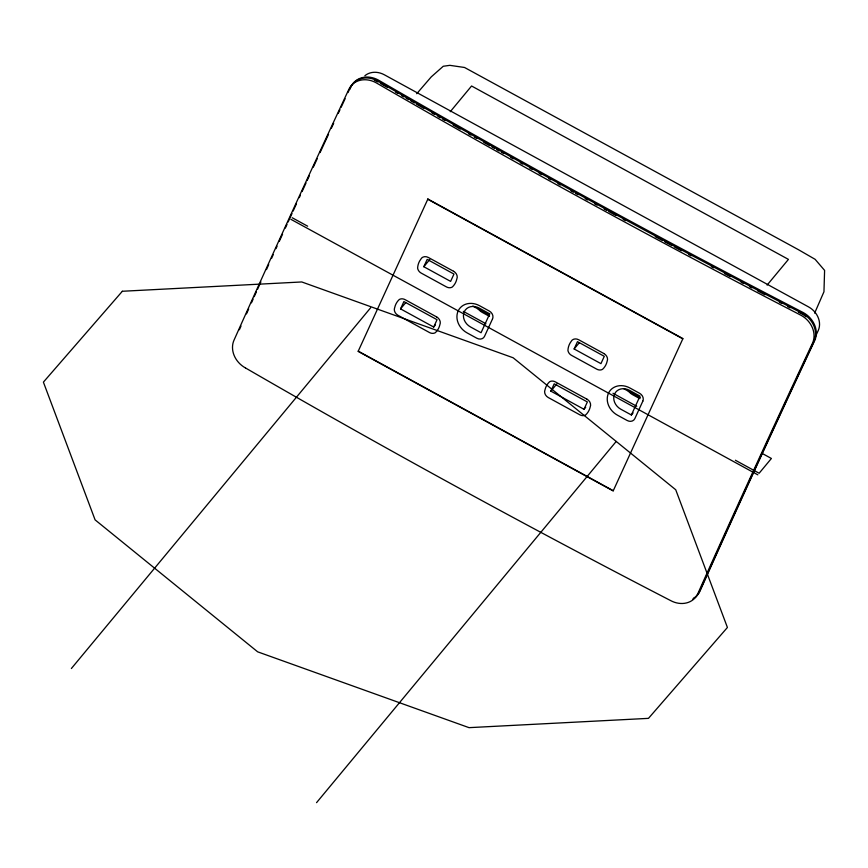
<?xml version="1.0" encoding="UTF-8"?>
<svg xmlns="http://www.w3.org/2000/svg" width="868" height="868" viewBox="0 0 868 868"><rect width="100%" height="100%" fill="white"/><g stroke="black" fill="none" stroke-linecap="round" stroke-linejoin="round"><path stroke-width="1.3" d="M400.549 308.889L403.902 301.565L437.049 319.706L433.696 327.03L400.549 308.889L405.681 302.704M423.812 266.715L427.164 259.391L453.975 274.071L450.622 281.384L423.812 266.715L429.801 259.499M550.854 391.142L554.207 383.819L587.354 401.96L584.001 409.284L550.854 391.142L556.844 383.927M574.128 348.969L577.48 341.656L604.291 356.325L600.938 363.649L574.128 348.969L579.26 342.795M631.372 414.98L640.02 396.101L629.463 390.318A12.119 10.286 39.7 0 0 614.587 393.985A12.119 10.286 39.7 0 0 620.815 409.208L631.372 414.98L633.087 412.918M814.629 313.142L823.96 291.756L824.6 270.393L815.128 259.326L798.495 249.724L464.554 67.487L449.874 65.339L443.255 66.261L431.266 76.861L416.727 93.722M815.41 336.697L818.231 330.545A18.825 15.982 39.7 0 0 808.553 306.903L384.383 74.8A18.825 15.982 39.7 0 0 364.875 75.733M450.253 111.701L471.574 85.997L788.437 259.391L767.106 285.095M71.382 668.501L370.647 307.76M433.696 327.03L435.4 324.968M584.001 409.284L585.716 407.222M316.549 802.661L616.204 441.443M427.783 199.282L682.812 338.835M762.104 453.389L771.402 458.478L759.142 473.244L735.38 460.246M472.865 306.111L489.498 315.203M623.723 388.658L640.356 397.761M489.509 316.375L482.478 312.523A12.119 10.286 39.7 0 1 477.78 308.368M639.825 398.629L632.794 394.777A12.119 10.286 39.7 0 1 628.096 390.622M292.223 217.749L307.663 226.201M463.306 311.362L485.885 323.721M613.003 393.28L636.765 406.289M290.91 219.333L757.829 474.829M358.245 351.149L613.275 490.702M239.362 329.753A2965.099 349.327 -61.3 0 1 241 326.097M246.479 313.88A2965.099 349.327 -61.3 0 1 248.682 308.975M251.438 302.845A2965.099 349.327 -61.3 0 1 253.098 299.167M254.205 296.704A2965.099 349.327 -61.3 0 1 256.429 291.789M257.536 289.326A2965.099 349.327 -61.3 0 1 260.877 281.926M266.465 269.579A2965.099 349.327 -61.3 0 1 268.711 264.632M271.521 258.425A2965.099 349.327 -61.3 0 1 273.214 254.704M275.97 248.639A2965.099 349.327 -61.3 0 1 277.076 246.23M279.268 241.402A2965.099 349.327 -61.3 0 1 282.577 234.143M285.344 228.078A2965.099 349.327 -61.3 0 1 287.004 224.443M288.122 222.013A2965.099 349.327 -61.3 0 1 292.006 213.506M293.124 211.076A2965.099 349.327 -61.3 0 1 296.476 203.763M299.276 197.665A2965.099 349.327 -61.3 0 1 300.393 195.224M302.086 191.557A2965.099 349.327 -61.3 0 1 306.024 182.996M307.153 180.544A2965.099 349.327 -61.3 0 1 309.409 175.64M313.326 167.155A2965.099 349.327 -61.3 0 1 317.254 158.66M320.064 152.573A2965.099 349.327 -61.3 0 1 328.549 134.28M331.392 128.171A2965.099 349.327 -61.3 0 1 333.67 123.267M338.238 113.458A2965.099 349.327 -61.3 0 1 339.952 109.78M341.102 107.328A2965.099 349.327 -61.3 0 1 345.117 98.713M347.992 92.561A2965.099 349.327 -61.3 0 1 350.303 87.635A22.177 18.836 39.7 0 1 377.537 80.919A5305.075 2732.312 24.6 0 0 802.585 313.511A22.177 18.836 39.7 0 1 814 341.374A2965.099 349.327 -61.3 0 0 699.25 592.009A22.177 18.836 39.7 0 1 692.697 599.235M349.891 89.198A2965.099 349.327 -61.3 0 1 351.052 86.735A22.177 18.836 39.7 0 1 378.285 80.019A5305.075 2732.312 24.6 0 0 803.334 312.61A22.177 18.836 39.7 0 1 814.748 340.473A2965.099 349.327 -61.3 0 0 699.988 591.108A22.177 18.836 39.7 0 1 693.445 598.334M798.473 312.154A5288.919 2724.001 24.6 0 0 802.075 314.01A20.452 17.371 39.7 0 1 806.09 316.744M790.097 307.814A5288.919 2724.001 24.6 0 1 787.699 306.567M781.721 303.464A5288.919 2724.001 24.6 0 1 779.323 302.227M764.968 294.751A5288.919 2724.001 24.6 0 1 757.807 291.008M751.829 287.883A5288.919 2724.001 24.6 0 1 749.442 286.635M743.475 283.5A5288.919 2724.001 24.6 0 1 741.088 282.252M730.357 276.61A5288.919 2724.001 24.6 0 1 724.4 273.463M713.68 267.8A5288.919 2724.001 24.6 0 1 711.304 266.541M691.026 255.778A5288.919 2724.001 24.6 0 1 688.639 254.508M681.478 250.689A5288.919 2724.001 24.6 0 1 674.317 246.87M671.94 245.59A5288.919 2724.001 24.6 0 1 664.779 241.771M662.403 240.49A5288.919 2724.001 24.6 0 1 655.253 236.649M625.524 220.613A5288.919 2724.001 24.6 0 1 623.148 219.322M616.02 215.459A5288.919 2724.001 24.6 0 1 608.902 211.586M606.526 210.295A5288.919 2724.001 24.6 0 1 604.161 209.004M597.043 205.119A5288.919 2724.001 24.6 0 1 594.667 203.828M587.56 199.944A5288.919 2724.001 24.6 0 1 585.195 198.642M578.088 194.747A5288.919 2724.001 24.6 0 1 575.723 193.456M573.357 192.153A5288.919 2724.001 24.6 0 1 570.992 190.851M560.359 184.993A5288.919 2724.001 24.6 0 1 557.994 183.691M550.909 179.774A5288.919 2724.001 24.6 0 1 548.543 178.472M541.469 174.555A5288.919 2724.001 24.6 0 1 539.104 173.242M532.03 169.314A5288.919 2724.001 24.6 0 1 529.675 168.012M522.612 164.074A5288.919 2724.001 24.6 0 1 520.257 162.761M513.194 158.822A5288.919 2724.001 24.6 0 1 510.84 157.509M503.787 153.571A5288.919 2724.001 24.6 0 1 501.433 152.247M499.089 150.934A5288.919 2724.001 24.6 0 1 496.735 149.621M494.391 148.298A5288.919 2724.001 24.6 0 1 492.037 146.985M489.693 145.661A5288.919 2724.001 24.6 0 1 483.823 142.363M476.782 138.403A5288.919 2724.001 24.6 0 1 474.438 137.079M470.912 135.082A5288.919 2724.001 24.6 0 1 468.546 133.748M460.29 129.072A5288.919 2724.001 24.6 0 1 453.204 125.068M444.959 120.381A5288.919 2724.001 24.6 0 1 442.604 119.035M440.25 117.69A5288.919 2724.001 24.6 0 1 437.895 116.355M434.358 114.337A5288.919 2724.001 24.6 0 1 432.004 113.003M423.768 108.294A5288.919 2724.001 24.6 0 1 416.716 104.258M414.372 102.912A5288.919 2724.001 24.6 0 1 410.846 100.883M408.502 99.538A5288.919 2724.001 24.6 0 1 406.148 98.192M403.804 96.836A5288.919 2724.001 24.6 0 1 401.461 95.491M397.935 93.462A5288.919 2724.001 24.6 0 1 395.591 92.117M387.388 87.375A5288.919 2724.001 24.6 0 1 380.358 83.317M374.336 80.312A20.452 17.371 39.7 0 1 378.014 81.961M427.891 199.032L358.137 351.388L613.166 490.941L682.921 338.596L427.891 199.032M489.704 313.836L481.056 332.726L470.51 326.954A12.119 10.286 39.7 0 1 464.271 311.731A12.119 10.286 39.7 0 1 479.147 308.064L489.704 313.836M492.536 318.871L484.518 336.372A6.206 5.273 39.7 0 1 476.89 338.26L467.114 332.9A17.436 14.81 39.7 0 1 458.141 310.994A17.436 14.81 39.7 0 1 479.559 305.72L489.335 311.07A6.206 5.273 39.7 0 1 492.536 318.871M642.841 401.124L634.833 418.636A6.206 5.273 39.7 0 1 627.206 420.513L617.419 415.154A17.436 14.81 39.7 0 1 608.457 393.258A17.436 14.81 39.7 0 1 629.864 387.974L639.651 393.323A6.206 5.273 39.7 0 1 642.841 401.124M122.345 291.268L43.4 382.137L95.089 519.867L257.666 651.835L469.035 727.655L648.472 718.357L727.417 627.477L675.727 489.758L513.151 357.779L301.771 281.959L122.345 291.268M453.606 271.293L428.347 257.471A6.206 5.273 39.7 0 0 420.72 259.358A20.778 17.642 39.7 0 0 417.616 268.103A6.206 5.273 39.7 0 0 421.197 273.094L446.456 286.917A6.206 5.273 39.7 0 0 452.25 287.058A20.778 17.642 39.7 0 0 456.796 279.095A6.206 5.273 39.7 0 0 453.606 271.293M603.922 353.558L578.652 339.735A6.206 5.273 39.7 0 0 571.035 341.612A20.778 17.642 39.7 0 0 567.932 350.368A6.206 5.273 39.7 0 0 571.502 355.348L596.772 369.171A6.206 5.273 39.7 0 0 602.566 369.312A20.778 17.642 39.7 0 0 607.112 361.359A6.206 5.273 39.7 0 0 603.922 353.558M436.669 316.939L405.074 299.644A6.206 5.273 39.7 0 0 399.28 299.503A20.778 17.642 39.7 0 0 394.734 307.467A6.206 5.273 39.7 0 0 397.924 315.258L429.519 332.553A6.206 5.273 39.7 0 0 435.313 332.694A20.778 17.642 39.7 0 0 439.87 324.74A6.206 5.273 39.7 0 0 436.669 316.939M586.985 399.193L555.39 381.898A6.206 5.273 39.7 0 0 549.596 381.757A20.778 17.642 39.7 0 0 545.039 389.721A6.206 5.273 39.7 0 0 548.24 397.522L579.835 414.806A6.206 5.273 39.7 0 0 585.629 414.958A20.778 17.642 39.7 0 0 590.186 406.994A6.206 5.273 39.7 0 0 586.985 399.193M245.46 367.934A5305.075 2732.312 24.6 0 0 670.519 600.526A22.177 18.836 39.7 0 0 697.753 593.81A2965.099 349.327 -61.3 0 1 812.502 343.175A22.177 18.836 39.7 0 0 801.088 315.323A5305.075 2732.312 24.6 0 1 376.039 82.72A22.177 18.836 39.7 0 0 348.806 89.437A2965.099 349.327 -61.3 0 0 234.056 340.072A22.177 18.836 39.7 0 0 245.46 367.934"/></g></svg>
